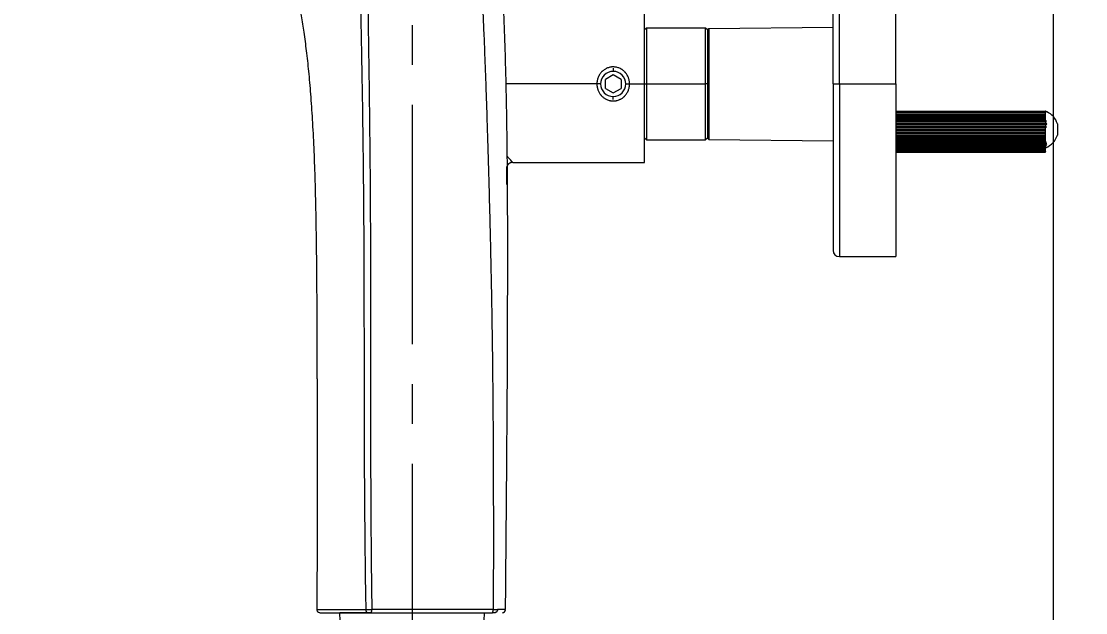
# Model space of a CAD drawing. Extents: x 3274 to 6433, y 0 to 2315.
# Drawn here: x 5285.1 to 5454.6, y 1120.7 to 1214.8 of the extents above; entities that cross this region are included whole.
import ezdxf

# ---------------------------------------------------------------- set-up
doc = ezdxf.new("R2010")
doc.units = 0
doc.header["$LTSCALE"] = 4
doc.header["$MEASUREMENT"] = 0
doc.header["$PDMODE"] = 3
doc.header["$PDSIZE"] = -10
doc.linetypes.add('CENTER2', pattern=[28.575, 19.05, -3.175, 3.175, -3.175])
doc.layers.get('0').update_dxf_attribs({"linetype": 'CONTINUOUS'})
doc.layers.get('DEFPOINTS').update_dxf_attribs({"linetype": 'CONTINUOUS'})
doc.layers.add('1', color=7, linetype='CONTINUOUS', true_color=0xffffff)
doc.layers.add('Cneter', color=1, linetype='CENTER2', lineweight=13)
doc.layers.add('치수선', color=7, linetype='CONTINUOUS', lineweight=20)
doc.styles.add('Daelim Dimension', font='NanumGothic.ttf')
doc.dimstyles.new('DEFAULT', dxfattribs={"dimscale": 2, "dimtxt": 2, "dimasz": 2, "dimexe": 0, "dimexo": 2, "dimgap": 1, "dimtad": 1, "dimdec": 1, "dimzin": 9, "dimdsep": 46, "dimtxsty": 'Daelim Dimension', "dimcen": 0.5, "dimclrd": 252, "dimclre": 252, "dimclrt": 3, "dimadec": 1, "dimazin": 0, "dimtfac": 1, "dimtdec": 1, "dimtix": 1, "dimtmove": 0, "dimatfit": 3, "dimfxl": 1, "dimtolj": 1, "dimtzin": 1, "dimlwd": 9, "dimlwe": 9, "dimarcsym": 0})

# ---------------------------------------------------------------- blocks, each defined once
blk = doc.blocks.new('*D7')
at = {"color": 5, "lineweight": 9, "ltscale": 0.5, "transparency": 16777216}
for p, q in [((5311.35, 1470.14), (5679.88, 1470.14)), ((5677.88, 454.87), (5677.88, 1462.14)), ((5485.69, 446.87), (5679.88, 446.87))]:
    blk.add_line(p, q, dxfattribs=at)
at = {"color": 5, "ltscale": 0.5, "transparency": 16777216}
for points in [[(5676.54, 1462.14), (5679.21, 1462.14), (5677.88, 1470.14)], [(5676.54, 454.87), (5679.21, 454.87), (5677.88, 446.87)]]:
    blk.add_solid(points, dxfattribs=at)
at = {"layer": 'DEFPOINTS', "color": 0, "ltscale": 0.5, "transparency": 16777216}
for p in [(5307.35, 1470.14), (5677.88, 1470.14), (5481.69, 446.87)]:
    blk.add_point(p, dxfattribs=at)
at = {"color": 7, "ltscale": 0.5, "transparency": 16777216, "insert": (5662.17, 958.51), "char_height": 20, "attachment_point": 5, "rotation": 90, "style": 'Daelim Dimension'}
blk.add_mtext('\\A1;(1140)', dxfattribs=at)

msp = doc.modelspace()

# ---------------------------------------------------------------- linework, layer by layer
at = {"layer": '1', "color": 7, "linetype": 'Continuous', "lineweight": 13}
for p, q in [((5415.35, 1204.87), (5415.35, 1232.37)), ((5379.35, 1207.37), (5379.35, 1206.87)), ((5376.75, 1204.87), (5362.29, 1204.87)), ((5381.95, 1204.87), (5384.35, 1204.87)), ((5384.35, 1204.87), (5384.65, 1204.87)), ((5384.65, 1204.87), (5394.05, 1204.87)), ((5394.35, 1204.87), (5394.05, 1204.87)), ((5414.35, 1204.87), (5415.35, 1204.87)), ((5415.35, 1204.87), (5424.35, 1204.87)), ((5415.35, 1204.87), (5415.35, 1177.37)), ((5379.35, 1202.37), (5379.35, 1202.87)), ((5448.19, 1200.39), (5424.35, 1200.39)), ((5424.35, 1200.38), (5448.19, 1200.38)), ((5448.19, 1200.25), (5424.35, 1200.25)), ((5424.35, 1200.08), (5448.19, 1200.08)), ((5448.19, 1199.78), (5424.35, 1199.78)), ((5448.26, 1200.45), (5448.25, 1200.45)), ((5424.35, 1199.61), (5448.19, 1199.61)), ((5448.19, 1199.3), (5424.35, 1199.3)), ((5424.35, 1199.13), (5448.19, 1199.13)), ((5448.19, 1198.83), (5424.35, 1198.83)), ((5424.35, 1198.65), (5448.23, 1198.65)), ((5448.23, 1198.35), (5424.35, 1198.35)), ((5424.35, 1198.17), (5448.19, 1198.17)), ((5448.19, 1197.88), (5424.35, 1197.88)), ((5424.35, 1197.69), (5448.19, 1197.69)), ((5448.19, 1197.41), (5424.35, 1197.41)), ((5424.35, 1197.21), (5448.19, 1197.21)), ((5448.19, 1196.93), (5424.35, 1196.93)), ((5424.35, 1196.73), (5448.19, 1196.73)), ((5424.35, 1196.58), (5448.19, 1196.58)), ((5448.19, 1196.39), (5424.35, 1196.39)), ((5424.35, 1196.26), (5448.19, 1196.26)), ((5448.19, 1196.09), (5424.35, 1196.09)), ((5424.35, 1195.97), (5448.19, 1195.97)), ((5448.19, 1195.79), (5424.35, 1195.79)), ((5424.35, 1195.38), (5448.23, 1195.38)), ((5448.22, 1195.19), (5424.35, 1195.19)), ((5424.35, 1195.08), (5448.19, 1195.08)), ((5448.19, 1194.89), (5424.35, 1194.89)), ((5424.35, 1194.78), (5448.19, 1194.78)), ((5448.19, 1194.59), (5424.35, 1194.59)), ((5424.35, 1194.49), (5448.19, 1194.49)), ((5424.35, 1194.45), (5448.19, 1194.45)), ((5448.19, 1194.29), (5424.35, 1194.29)), ((5424.35, 1194.19), (5448.19, 1194.19)), ((5424.35, 1194.12), (5448.19, 1194.12))]:
    msp.add_line(p, q, dxfattribs=at)
at = {"layer": '1', "color": 7, "linetype": 'Continuous', "lineweight": 18}
for p, q in [((5424.35, 1204.87), (5424.35, 1232.37)), ((5414.35, 1204.87), (5414.35, 1231.37)), ((5384.35, 1204.87), (5384.35, 1217.37)), ((5384.65, 1213.77), (5384.35, 1213.47)), ((5384.65, 1213.77), (5384.65, 1204.87)), ((5394.05, 1213.77), (5384.65, 1213.77)), ((5394.05, 1204.87), (5394.05, 1213.77)), ((5394.35, 1213.47), (5394.05, 1213.77)), ((5394.35, 1213.52), (5394.55, 1213.72)), ((5394.35, 1213.52), (5394.35, 1204.87)), ((5394.55, 1213.72), (5414.35, 1213.91)), ((5394.55, 1213.72), (5394.55, 1204.87)), ((5379.35, 1206.32), (5378.1, 1205.59)), ((5378.1, 1204.15), (5378.1, 1205.59)), ((5380.6, 1205.59), (5379.35, 1206.32)), ((5380.6, 1205.59), (5380.6, 1204.15)), ((5384.35, 1192.37), (5384.35, 1204.87)), ((5384.65, 1204.87), (5384.65, 1195.97)), ((5394.05, 1195.97), (5394.05, 1204.87)), ((5394.35, 1204.87), (5394.35, 1196.22)), ((5394.55, 1204.87), (5394.55, 1196.02)), ((5414.35, 1204.87), (5414.35, 1178.37)), ((5424.35, 1204.87), (5424.35, 1177.37)), ((5378.1, 1204.15), (5379.35, 1203.43)), ((5379.35, 1203.43), (5380.6, 1204.15)), ((5424.35, 1200.53), (5448.19, 1200.53)), ((5424.35, 1200.38), (5448.19, 1200.38)), ((5448.19, 1199.91), (5424.35, 1199.91)), ((5448.19, 1200.39), (5448.19, 1200.53)), ((5448.19, 1200.38), (5448.19, 1200.39)), ((5448.19, 1200.38), (5448.19, 1200.38)), ((5448.19, 1200.25), (5448.19, 1200.38)), ((5448.19, 1200.08), (5448.19, 1200.25)), ((5448.19, 1199.91), (5448.19, 1200.08)), ((5448.19, 1199.78), (5448.19, 1199.91)), ((5448.19, 1199.61), (5448.19, 1199.78)), ((5424.35, 1199.43), (5448.19, 1199.43)), ((5424.35, 1198.96), (5448.31, 1198.96)), ((5424.35, 1198.48), (5448.4, 1198.48)), ((5424.35, 1198), (5448.3, 1198)), ((5448.19, 1199.43), (5448.19, 1199.61)), ((5448.19, 1199.3), (5448.19, 1199.43)), ((5448.19, 1199.13), (5448.19, 1199.3)), ((5448.19, 1199.01), (5448.19, 1199.13)), ((5448.19, 1198.83), (5448.19, 1198.89)), ((5448.19, 1198.8), (5448.19, 1198.83)), ((5448.19, 1198.17), (5448.19, 1198.19)), ((5448.19, 1198.1), (5448.19, 1198.17)), ((5448.19, 1197.88), (5448.19, 1197.98)), ((5450.05, 1198.54), (5450.05, 1197.62)), ((5384.35, 1196.27), (5384.65, 1195.97)), ((5394.05, 1195.97), (5394.35, 1196.27)), ((5448.19, 1197.53), (5424.35, 1197.53)), ((5424.35, 1197.05), (5448.19, 1197.05)), ((5448.19, 1196.58), (5424.35, 1196.58)), ((5448.19, 1196.53), (5424.35, 1196.53)), ((5424.35, 1196.52), (5448.19, 1196.52)), ((5448.19, 1197.69), (5448.19, 1197.88)), ((5448.19, 1197.53), (5448.19, 1197.69)), ((5448.19, 1197.41), (5448.19, 1197.53)), ((5448.19, 1197.21), (5448.19, 1197.41)), ((5448.19, 1197.05), (5448.19, 1197.21)), ((5448.19, 1196.93), (5448.19, 1197.05)), ((5448.19, 1196.73), (5448.19, 1196.93)), ((5448.19, 1196.58), (5448.19, 1196.73)), ((5448.19, 1196.58), (5448.19, 1196.58)), ((5448.19, 1196.53), (5448.19, 1196.58)), ((5448.19, 1196.52), (5448.19, 1196.53)), ((5448.19, 1196.39), (5448.19, 1196.52)), ((5448.19, 1196.26), (5448.19, 1196.39)), ((5448.19, 1196.22), (5448.19, 1196.26)), ((5450.05, 1197.62), (5450.05, 1196.71)), ((5384.65, 1195.97), (5394.05, 1195.97)), ((5394.35, 1196.22), (5394.55, 1196.02)), ((5394.55, 1196.02), (5414.35, 1195.83)), ((5424.35, 1196.22), (5448.19, 1196.22)), ((5424.35, 1195.93), (5448.19, 1195.93)), ((5448.19, 1195.61), (5424.35, 1195.61)), ((5448.19, 1195.55), (5424.35, 1195.55)), ((5424.35, 1195.34), (5448.33, 1195.34)), ((5424.35, 1195.04), (5448.22, 1195.04)), ((5424.35, 1194.74), (5448.19, 1194.74)), ((5448.19, 1196.09), (5448.19, 1196.22)), ((5448.19, 1195.97), (5448.19, 1196.09)), ((5448.19, 1195.93), (5448.19, 1195.97)), ((5448.19, 1195.79), (5448.19, 1195.93)), ((5448.19, 1195.61), (5448.19, 1195.79)), ((5448.19, 1195.57), (5448.19, 1195.55)), ((5448.19, 1195.49), (5448.19, 1195.55)), ((5448.19, 1195.08), (5448.19, 1195.12)), ((5448.19, 1195.04), (5448.19, 1195.08)), ((5448.19, 1194.89), (5448.19, 1195)), ((5448.19, 1194.78), (5448.19, 1194.89)), ((5448.19, 1194.74), (5448.19, 1194.78)), ((5448.19, 1194.59), (5448.19, 1194.75)), ((5448.19, 1194.49), (5448.19, 1194.59)), ((5424.35, 1194.45), (5448.19, 1194.45)), ((5424.35, 1194.15), (5448.19, 1194.15)), ((5424.35, 1194.03), (5448.19, 1194.03)), ((5448.19, 1194.45), (5448.19, 1194.49)), ((5448.19, 1194.29), (5448.19, 1194.45)), ((5448.19, 1194.45), (5448.19, 1194.45)), ((5448.19, 1194.19), (5448.19, 1194.29)), ((5448.19, 1194.15), (5448.19, 1194.19)), ((5448.19, 1194.15), (5448.19, 1194.12)), ((5448.19, 1194.03), (5448.19, 1194.12)), ((5362.35, 1191.37), (5362.35, 1188.87)), ((5363.35, 1192.37), (5384.35, 1192.37)), ((5415.35, 1177.37), (5424.35, 1177.37)), ((5340.65, 1120.67), (5335.85, 1120.67)), ((5336.02, 1116.83), (5335.85, 1120.67)), ((5340.74, 1120.67), (5340.58, 1120.67)), ((5340.78, 1120.67), (5360.11, 1120.67)), ((5358.69, 1116.83), (5358.85, 1120.67)), ((5360.61, 1120.67), (5360.11, 1120.67))]:
    msp.add_line(p, q, dxfattribs=at)
for centre, radius, start, end in [((5379.35, 1204.87), 2, 90, 270), ((5379.35, 1204.87), 2, 270, 90), ((5447.09, 1197.62), 3.1, 17.1498, 65.581), ((5447.09, 1197.62), 3.1, 290.842, 342.8502), ((5415.35, 1178.37), 1, 180, 270), ((5361.71, 1121.17), 0.5, 270.0298, 357.7746)]:
    msp.add_arc(centre, radius, start, end, dxfattribs=at)
for centre, major_axis, ratio, start_param, end_param in [((5447.09, 1198.39), (-2.83, 0), 0.8, 4.269174, 4.290256), ((5447.09, 1198.88), (-2.29, 0), 0.8, 4.153891, 4.174856), ((5447.09, 1198.64), (-2.6, 0), 0.8, 4.196191, 4.200622), ((5447.09, 1198.63), (-2.61, 0), 0.8, 4.184012, 4.203325), ((5447.09, 1198.64), (-2.6, 0), 0.8, 4.181311, 4.196191), ((5447.09, 1198.5), (1.15, 0), 0.952891, 0.139249, 0.27946), ((5447.09, 1198.5), (1.15, 0), 0.952891, 6.003725, 6.153133), ((5447.09, 1196.38), (2.82, 0), 0.294542, 5.114688, 5.160774), ((5447.09, 1197.59), (2.31, 0), 0.999885, 5.211717, 5.271192), ((5447.09, 1195.31), (-1.15, 0), 0.595557, 3.243686, 3.411305), ((5447.09, 1195.31), (-1.15, 0), 0.595557, 2.87188, 2.9713), ((5340.78, 1121.17), (0, 0.5), 0.269312, 3.141576, 4.712519), ((5360.11, 1121.17), (0, 0.5), 0.269312, 3.14155, 4.712403)]:
    msp.add_ellipse(centre, major_axis=major_axis, ratio=ratio, start_param=start_param, end_param=end_param, dxfattribs=at)
at = {"layer": '1', "color": 7, "linetype": 'Continuous', "lineweight": 13}
for points, knots in [([(5290.78, 1357.28), (5290.8, 1357.28), (5290.84, 1357.28), (5290.89, 1357.28), (5290.94, 1357.27), (5290.99, 1357.27), (5291.04, 1357.27), (5291.09, 1357.27), (5291.15, 1357.26), (5291.21, 1357.26), (5291.27, 1357.25), (5291.35, 1357.24), (5291.43, 1357.23), (5291.52, 1357.22), (5291.61, 1357.21), (5291.72, 1357.19), (5291.83, 1357.17), (5291.96, 1357.14), (5292.1, 1357.11), (5292.24, 1357.07), (5292.41, 1357.02), (5292.59, 1356.97), (5292.78, 1356.9), (5292.99, 1356.82), (5293.22, 1356.73), (5293.47, 1356.62), (5293.75, 1356.49), (5294.05, 1356.34), (5294.38, 1356.16), (5294.74, 1355.94), (5295.14, 1355.69), (5295.57, 1355.4), (5296.05, 1355.05), (5296.58, 1354.65), (5297.16, 1354.17), (5297.8, 1353.62), (5298.5, 1352.97), (5299.27, 1352.21), (5300.11, 1351.33), (5301.04, 1350.3), (5302.09, 1349.08), (5303.25, 1347.64), (5304.54, 1345.94), (5305.98, 1343.93), (5307.61, 1341.55), (5309.42, 1338.71), (5311.42, 1335.4), (5313.49, 1331.74), (5315.5, 1328), (5317.32, 1324.41), (5318.93, 1321.1), (5320.34, 1318.09), (5321.56, 1315.37), (5322.64, 1312.92), (5323.59, 1310.69), (5324.43, 1308.67), (5325.17, 1306.84), (5325.83, 1305.17), (5326.43, 1303.61), (5327.01, 1302.1), (5327.59, 1300.56), (5328.15, 1299.02), (5328.69, 1297.54), (5329.18, 1296.15), (5329.65, 1294.8), (5330.13, 1293.39), (5330.64, 1291.84), (5331.2, 1290.11), (5331.81, 1288.18), (5332.47, 1286.03), (5333.18, 1283.62), (5333.94, 1280.92), (5334.73, 1277.91), (5335.54, 1274.63), (5336.31, 1271.24), (5336.98, 1267.94), (5337.53, 1264.92), (5337.98, 1262.25), (5338.32, 1259.91), (5338.58, 1257.89), (5338.76, 1256.13), (5338.89, 1254.57), (5338.98, 1253.18), (5339.03, 1251.94), (5339.06, 1250.83), (5339.07, 1249.79), (5339.07, 1248.77), (5339.06, 1247.73), (5339.05, 1246.63), (5339.03, 1245.42), (5339.01, 1244.11), (5338.99, 1242.69), (5338.97, 1241.13), (5338.95, 1239.4), (5338.94, 1237.48), (5338.93, 1235.39), (5338.93, 1233.15), (5338.94, 1230.86), (5338.95, 1228.63), (5338.98, 1226.53), (5339.01, 1224.5), (5339.04, 1222.48), (5339.08, 1220.4), (5339.11, 1218.29), (5339.15, 1216.17), (5339.2, 1213.97), (5339.24, 1211.6), (5339.29, 1209.01), (5339.34, 1206.16), (5339.4, 1203.01), (5339.45, 1199.54), (5339.5, 1195.69), (5339.55, 1191.44), (5339.6, 1186.85), (5339.63, 1182.11), (5339.66, 1177.5), (5339.67, 1173.28), (5339.68, 1169.46), (5339.68, 1165.89), (5339.69, 1162.39), (5339.69, 1158.86), (5339.69, 1155.36), (5339.7, 1151.88), (5339.71, 1148.37), (5339.72, 1144.69), (5339.74, 1140.73), (5339.77, 1136.43), (5339.82, 1131.76), (5339.87, 1126.7), (5339.93, 1123.13), (5339.96, 1121.24), (5339.96, 1121.17)], [0, 0, 0, 0, 0.000652, 0.001351, 0.002027, 0.002681, 0.003337, 0.004003, 0.0047, 0.005456, 0.006291, 0.007217, 0.008231, 0.009331, 0.010525, 0.011821, 0.013229, 0.014756, 0.016409, 0.018196, 0.020125, 0.022206, 0.024449, 0.026867, 0.029475, 0.032289, 0.035328, 0.038613, 0.042164, 0.046, 0.050143, 0.054618, 0.059453, 0.064678, 0.070327, 0.076442, 0.083041, 0.090126, 0.097747, 0.106024, 0.115093, 0.12505, 0.135948, 0.147904, 0.161128, 0.175856, 0.192149, 0.209311, 0.225825, 0.240677, 0.253868, 0.265569, 0.275924, 0.28514, 0.293416, 0.300895, 0.307628, 0.313673, 0.319253, 0.324676, 0.330244, 0.335991, 0.341447, 0.346374, 0.351136, 0.356165, 0.361752, 0.368024, 0.37503, 0.382884, 0.391747, 0.401791, 0.413192, 0.425973, 0.439671, 0.453283, 0.465884, 0.477132, 0.487063, 0.495827, 0.503618, 0.510657, 0.517089, 0.522923, 0.528213, 0.53318, 0.538088, 0.54317, 0.548617, 0.554558, 0.561003, 0.567918, 0.575388, 0.583565, 0.592466, 0.601958, 0.611845, 0.621704, 0.630856, 0.63899, 0.646527, 0.65407, 0.661791, 0.669425, 0.676878, 0.684504, 0.692688, 0.701621, 0.711397, 0.722122, 0.733928, 0.746962, 0.761371, 0.777149, 0.793696, 0.80965, 0.823969, 0.836642, 0.848461, 0.86026, 0.872292, 0.884267, 0.895929, 0.907611, 0.919945, 0.933324, 0.947874, 0.963666, 0.980768, 0.999279, 1, 1, 1, 1]), ([(5346.34, 1303.91), (5346.64, 1303.07), (5347.24, 1301.34), (5348.17, 1298.59), (5349.15, 1295.55), (5350.18, 1292.2), (5351.21, 1288.65), (5352.19, 1285.05), (5353.09, 1281.52), (5353.9, 1278.09), (5354.64, 1274.67), (5355.33, 1271.22), (5355.98, 1267.76), (5356.57, 1264.36), (5357.05, 1261.15), (5357.38, 1258.21), (5357.56, 1255.53), (5357.62, 1253.1), (5357.64, 1250.9), (5357.64, 1248.87), (5357.64, 1247.01), (5357.63, 1245.26), (5357.63, 1243.54), (5357.64, 1241.74), (5357.65, 1239.73), (5357.69, 1237.37), (5357.77, 1234.6), (5357.89, 1231.47), (5358.04, 1228.11), (5358.2, 1224.69), (5358.37, 1221.28), (5358.53, 1217.82), (5358.69, 1214.31), (5358.84, 1210.8), (5358.97, 1207.29), (5359.1, 1203.7), (5359.23, 1199.84), (5359.37, 1195.57), (5359.5, 1190.95), (5359.63, 1186.24), (5359.74, 1181.7), (5359.84, 1177.45), (5359.93, 1173.41), (5360, 1169.45), (5360.06, 1165.49), (5360.12, 1161.52), (5360.16, 1157.56), (5360.2, 1153.53), (5360.23, 1149.43), (5360.25, 1145.37), (5360.26, 1141.54), (5360.27, 1138.05), (5360.27, 1134.93), (5360.27, 1132.14), (5360.27, 1129.64), (5360.27, 1127.37), (5360.26, 1125.28), (5360.26, 1123.27), (5360.25, 1121.91), (5360.25, 1121.21), (5360.25, 1121.17)], [0, 0, 0, 0, 0.013302, 0.02732, 0.043434, 0.061499, 0.080849, 0.100766, 0.12068, 0.140159, 0.15983, 0.18088, 0.202871, 0.224587, 0.245991, 0.266999, 0.286716, 0.304618, 0.320769, 0.335254, 0.348215, 0.360049, 0.371348, 0.382874, 0.39551, 0.409959, 0.426527, 0.444819, 0.463651, 0.481939, 0.499594, 0.517304, 0.535346, 0.553248, 0.570683, 0.588263, 0.607262, 0.628678, 0.652314, 0.676381, 0.699139, 0.720173, 0.739949, 0.759449, 0.779325, 0.799195, 0.818723, 0.838602, 0.859328, 0.879954, 0.899226, 0.916611, 0.932081, 0.945861, 0.958216, 0.96942, 0.979719, 0.989514, 0.999424, 1, 1, 1, 1]), ([(5363.35, 1192.37), (5363.35, 1192.37), (5363.3, 1192.43), (5363.05, 1192.7), (5362.75, 1193.04), (5362.54, 1193.27), (5362.52, 1193.3)], [0, 0, 0, 0, 0.288484, 0.60783, 0.94622, 1, 1, 1, 1]), ([(5339.96, 1121.17), (5339.96, 1121.17), (5339.96, 1121.17), (5339.97, 1121.17), (5339.97, 1121.17), (5339.98, 1121.17), (5339.98, 1121.17), (5339.99, 1121.17), (5340, 1121.17), (5340, 1121.17), (5340.01, 1121.17), (5340.02, 1121.17), (5340.02, 1121.17), (5340.03, 1121.17), (5340.04, 1121.17), (5340.05, 1121.17), (5340.06, 1121.17), (5340.07, 1121.17), (5340.07, 1121.17), (5340.08, 1121.17), (5340.09, 1121.17), (5340.11, 1121.17), (5340.12, 1121.17), (5340.13, 1121.17), (5340.14, 1121.17), (5340.15, 1121.17), (5340.16, 1121.17), (5340.18, 1121.17), (5340.19, 1121.17), (5340.21, 1121.17), (5340.22, 1121.17), (5340.24, 1121.17), (5340.25, 1121.17), (5340.27, 1121.17), (5340.28, 1121.17), (5340.3, 1121.17), (5340.32, 1121.17), (5340.34, 1121.17), (5340.35, 1121.17), (5340.37, 1121.17), (5340.39, 1121.17), (5340.41, 1121.17), (5340.43, 1121.17), (5340.45, 1121.17), (5340.48, 1121.17), (5340.5, 1121.17), (5340.52, 1121.17), (5340.54, 1121.17), (5340.57, 1121.17), (5340.59, 1121.17), (5340.61, 1121.17), (5340.64, 1121.17), (5340.66, 1121.17), (5340.69, 1121.17), (5340.71, 1121.17), (5340.74, 1121.17), (5340.76, 1121.17), (5340.79, 1121.17), (5340.81, 1121.17), (5340.84, 1121.17), (5340.87, 1121.17), (5340.89, 1121.17), (5340.91, 1121.17), (5340.92, 1121.17)], [0, 0, 0, 0, 0.007321, 0.014907, 0.02276, 0.030882, 0.039278, 0.047949, 0.056898, 0.066128, 0.075643, 0.085444, 0.095536, 0.105921, 0.116601, 0.127581, 0.138862, 0.150448, 0.162342, 0.174546, 0.187064, 0.199897, 0.213049, 0.226521, 0.240317, 0.254439, 0.268888, 0.283667, 0.298777, 0.31422, 0.329997, 0.34611, 0.362558, 0.379344, 0.396466, 0.413924, 0.43172, 0.44985, 0.468315, 0.487113, 0.506241, 0.525697, 0.545479, 0.565582, 0.586003, 0.606737, 0.627779, 0.649124, 0.670765, 0.692695, 0.714908, 0.737395, 0.760147, 0.783156, 0.806413, 0.829905, 0.853624, 0.877556, 0.901691, 0.926017, 0.950519, 0.975184, 1, 1, 1, 1]), ([(5360.25, 1121.17), (5360.25, 1121.17), (5360.27, 1121.17), (5360.28, 1121.17), (5360.3, 1121.17), (5360.31, 1121.17), (5360.33, 1121.17), (5360.35, 1121.17), (5360.37, 1121.17), (5360.39, 1121.17), (5360.41, 1121.17), (5360.43, 1121.17), (5360.44, 1121.17), (5360.46, 1121.17), (5360.49, 1121.17), (5360.51, 1121.17), (5360.53, 1121.17), (5360.55, 1121.17), (5360.57, 1121.17), (5360.59, 1121.17), (5360.61, 1121.17), (5360.63, 1121.17), (5360.65, 1121.17), (5360.68, 1121.17), (5360.72, 1121.17), (5360.76, 1121.17), (5360.8, 1121.17), (5360.83, 1121.17), (5360.86, 1121.17), (5360.88, 1121.17), (5360.9, 1121.17), (5360.91, 1121.17), (5360.92, 1121.17), (5360.93, 1121.17), (5360.93, 1121.17)], [0, 0, 0, 0, 0.016499, 0.03357, 0.051218, 0.069447, 0.088264, 0.107671, 0.127673, 0.148274, 0.169477, 0.191285, 0.2137, 0.236724, 0.260357, 0.2846, 0.309452, 0.334912, 0.360976, 0.387642, 0.414905, 0.442759, 0.471197, 0.500211, 0.565107, 0.628474, 0.690189, 0.750152, 0.81131, 0.864537, 0.90991, 0.947534, 0.977528, 1, 1, 1, 1]), ([(5360.93, 1121.17), (5360.93, 1121.14), (5360.93, 1121.1), (5360.91, 1121.04), (5360.91, 1121.01), (5360.88, 1120.95), (5360.87, 1120.92), (5360.83, 1120.87), (5360.81, 1120.84), (5360.77, 1120.79), (5360.74, 1120.77), (5360.69, 1120.74), (5360.66, 1120.72), (5360.61, 1120.7), (5360.58, 1120.69), (5360.52, 1120.68), (5360.49, 1120.67), (5360.46, 1120.67)], [0, 0, 0, 0, 0.125, 0.125, 0.25, 0.25, 0.375, 0.375, 0.5, 0.5, 0.625, 0.625, 0.75, 0.75, 0.875, 0.875, 1, 1, 1, 1])]:
    msp.add_open_spline(points, degree=3, knots=knots, dxfattribs=at)
at = {"layer": '1', "color": 7, "linetype": 'Continuous', "lineweight": 18}
for points, knots in [([(5291.34, 1358.45), (5291.89, 1358.45), (5292.48, 1358.35), (5293.69, 1357.97), (5294.32, 1357.68), (5295.61, 1356.96), (5296.27, 1356.51), (5297.63, 1355.47), (5298.31, 1354.87), (5299.71, 1353.55), (5300.41, 1352.83), (5301.83, 1351.27), (5302.55, 1350.44), (5303.97, 1348.68), (5304.68, 1347.75), (5306.11, 1345.83), (5306.81, 1344.82), (5308.21, 1342.76), (5308.91, 1341.7), (5310.28, 1339.53), (5310.96, 1338.43), (5312.29, 1336.19), (5312.95, 1335.05), (5314.23, 1332.76), (5314.87, 1331.61), (5316.1, 1329.3), (5316.7, 1328.14), (5317.88, 1325.84), (5318.46, 1324.68), (5320.13, 1321.25), (5321.18, 1319), (5323.16, 1314.6), (5324.08, 1312.45), (5325.37, 1309.35), (5325.79, 1308.34), (5326.58, 1306.36), (5326.96, 1305.39), (5327.69, 1303.5), (5328.04, 1302.58), (5328.71, 1300.8), (5329.03, 1299.94), (5329.64, 1298.27), (5329.92, 1297.46), (5330.47, 1295.9), (5330.73, 1295.15), (5331.46, 1292.99), (5331.9, 1291.66), (5332.68, 1289.22), (5333.03, 1288.11), (5333.64, 1286.1), (5333.91, 1285.2), (5334.25, 1284.01), (5334.36, 1283.64), (5334.5, 1283.12), (5334.58, 1282.87), (5334.65, 1282.6), (5334.69, 1282.47), (5334.71, 1282.4), (5334.72, 1282.37), (5334.72, 1282.35), (5334.72, 1282.35), (5334.72, 1282.34), (5334.72, 1282.34), (5334.73, 1282.34), (5334.73, 1282.34), (5334.73, 1282.34), (5334.73, 1282.34), (5334.73, 1282.34), (5334.73, 1282.34), (5335.25, 1280.45), (5335.74, 1278.62), (5336.62, 1275.08), (5337.02, 1273.37), (5337.56, 1270.9), (5337.73, 1270.09), (5338.05, 1268.51), (5338.2, 1267.73), (5338.63, 1265.43), (5338.89, 1263.96), (5339.35, 1261.1), (5339.55, 1259.72), (5339.79, 1257.74), (5339.87, 1257.09), (5339.99, 1255.83), (5340.05, 1255.21), (5340.19, 1253.4), (5340.25, 1252.25), (5340.31, 1250.06), (5340.31, 1249.02), (5340.3, 1247.51), (5340.29, 1247.02), (5340.27, 1246.04), (5340.27, 1245.56), (5340.24, 1244.12), (5340.23, 1243.19), (5340.21, 1241.35), (5340.2, 1240.45), (5340.18, 1238.67), (5340.17, 1237.79), (5340.16, 1236.06), (5340.16, 1235.21), (5340.15, 1233.54), (5340.15, 1232.72), (5340.15, 1231.11), (5340.16, 1230.32), (5340.16, 1229.16), (5340.16, 1228.77), (5340.17, 1228.21), (5340.17, 1228.02), (5340.17, 1227.74), (5340.17, 1227.6), (5340.17, 1227.44), (5340.18, 1227.36), (5340.18, 1227.32), (5340.18, 1227.3), (5340.18, 1227.29), (5340.18, 1227.28), (5340.18, 1227.28), (5340.18, 1227.28), (5340.18, 1227.28), (5340.18, 1227.28), (5340.18, 1227.28), (5340.18, 1227.27), (5340.18, 1227.21), (5340.18, 1226.99), (5340.18, 1226.82), (5340.18, 1226.38), (5340.19, 1226.1), (5340.19, 1225.43), (5340.2, 1225.04), (5340.2, 1224.13), (5340.21, 1223.62), (5340.22, 1222.47), (5340.23, 1221.84), (5340.25, 1220.44), (5340.26, 1219.68), (5340.28, 1218.02), (5340.3, 1217.13), (5340.33, 1215.21), (5340.34, 1214.18), (5340.38, 1212), (5340.39, 1210.84), (5340.43, 1208.39), (5340.45, 1207.1), (5340.49, 1204.37), (5340.51, 1202.94), (5340.54, 1199.95), (5340.56, 1198.39), (5340.6, 1195.13), (5340.61, 1193.44), (5340.65, 1189.92), (5340.66, 1188.11), (5340.68, 1185.28), (5340.68, 1184.33), (5340.69, 1182.87), (5340.69, 1182.38), (5340.7, 1181.64), (5340.7, 1181.27), (5340.7, 1180.83), (5340.7, 1180.61), (5340.7, 1180.5), (5340.7, 1180.45), (5340.7, 1180.42), (5340.7, 1180.41), (5340.7, 1180.4), (5340.7, 1180.4), (5340.7, 1180.39), (5340.7, 1180.39), (5340.7, 1180.39), (5340.7, 1180.39), (5340.71, 1179.15), (5340.71, 1177.76), (5340.72, 1175.44), (5340.72, 1174.63), (5340.72, 1172.94), (5340.72, 1172.05), (5340.72, 1170.21), (5340.72, 1169.25), (5340.72, 1167.25), (5340.72, 1166.21), (5340.72, 1162.97), (5340.72, 1160.65), (5340.71, 1155.71), (5340.71, 1153.08), (5340.72, 1147.52), (5340.73, 1144.59), (5340.75, 1139.96), (5340.75, 1138.38), (5340.77, 1135.15), (5340.79, 1133.49), (5340.83, 1128.41), (5340.87, 1124.87), (5340.92, 1121.17)], [0, 0, 0, 0, 0.0125, 0.0125, 0.025, 0.025, 0.0375, 0.0375, 0.05, 0.05, 0.0625, 0.0625, 0.075, 0.075, 0.0875, 0.0875, 0.1, 0.1, 0.1125, 0.1125, 0.125, 0.125, 0.1375, 0.1375, 0.15, 0.15, 0.1625, 0.1625, 0.175, 0.175, 0.2, 0.2, 0.225, 0.225, 0.2375, 0.2375, 0.25, 0.25, 0.2625, 0.2625, 0.275, 0.275, 0.2875, 0.2875, 0.3, 0.3, 0.325, 0.325, 0.35, 0.35, 0.375, 0.375, 0.3875, 0.3875, 0.39375, 0.396875, 0.398437, 0.399219, 0.399609, 0.399805, 0.399902, 0.399951, 0.399976, 0.399988, 0.399994, 0.399997, 0.399998, 0.399998, 0.4, 0.4, 0.4125, 0.4125, 0.425, 0.425, 0.43125, 0.43125, 0.4375, 0.4375, 0.45, 0.45, 0.4625, 0.4625, 0.46875, 0.46875, 0.475, 0.475, 0.4875, 0.4875, 0.5, 0.5, 0.50625, 0.50625, 0.5125, 0.5125, 0.525, 0.525, 0.5375, 0.5375, 0.55, 0.55, 0.5625, 0.5625, 0.575, 0.575, 0.5875, 0.5875, 0.59375, 0.59375, 0.596875, 0.596875, 0.598437, 0.599219, 0.599609, 0.599805, 0.599902, 0.599951, 0.599976, 0.599988, 0.599994, 0.599997, 0.599997, 0.6, 0.6, 0.6125, 0.6125, 0.625, 0.625, 0.6375, 0.6375, 0.65, 0.65, 0.6625, 0.6625, 0.675, 0.675, 0.6875, 0.6875, 0.7, 0.7, 0.7125, 0.7125, 0.725, 0.725, 0.7375, 0.7375, 0.75, 0.75, 0.7625, 0.7625, 0.775, 0.775, 0.7875, 0.7875, 0.79375, 0.79375, 0.796875, 0.796875, 0.798437, 0.799219, 0.799609, 0.799805, 0.799902, 0.799951, 0.799976, 0.799988, 0.799994, 0.799997, 0.799998, 0.799998, 0.8, 0.8, 0.825, 0.825, 0.8375, 0.8375, 0.85, 0.85, 0.8625, 0.8625, 0.875, 0.875, 0.9, 0.9, 0.925, 0.925, 0.95, 0.95, 0.9625, 0.9625, 0.975, 0.975, 1, 1, 1, 1]), ([(5332.25, 1157.89), (5332.25, 1158.56), (5332.24, 1160.38), (5332.23, 1163.38), (5332.22, 1166.88), (5332.21, 1170.38), (5332.18, 1173.88), (5332.15, 1177.47), (5332.1, 1181.32), (5332.02, 1185.52), (5331.91, 1190.04), (5331.74, 1194.64), (5331.52, 1199.07), (5331.24, 1203.13), (5330.92, 1206.78), (5330.56, 1210.06), (5330.17, 1213.01), (5329.76, 1215.64), (5329.35, 1218.01), (5328.92, 1220.17), (5328.46, 1222.23), (5327.95, 1224.26), (5327.41, 1226.25), (5326.82, 1228.19), (5326.2, 1230.09), (5325.5, 1232.03), (5324.7, 1234.09), (5323.8, 1236.25), (5322.84, 1238.42), (5321.87, 1240.48), (5320.94, 1242.36), (5320.09, 1244.05), (5319.31, 1245.56), (5318.61, 1246.92), (5317.97, 1248.15), (5317.39, 1249.27), (5316.84, 1250.32), (5316.31, 1251.34), (5315.77, 1252.38), (5315.2, 1253.49), (5314.58, 1254.7), (5313.9, 1256.03), (5313.15, 1257.49), (5312.34, 1259.08), (5311.46, 1260.84), (5310.48, 1262.8), (5309.39, 1264.98), (5308.19, 1267.42), (5306.88, 1270.15), (5305.51, 1273.05), (5304.18, 1275.96), (5302.98, 1278.67), (5301.93, 1281.1), (5301.01, 1283.27), (5300.21, 1285.21), (5299.51, 1286.95), (5298.89, 1288.51), (5298.34, 1289.92), (5297.84, 1291.22), (5297.37, 1292.48), (5296.9, 1293.75), (5296.4, 1295.1), (5295.86, 1296.61), (5295.27, 1298.28), (5294.65, 1300.05), (5294.06, 1301.8), (5293.52, 1303.44), (5293.03, 1304.98), (5292.55, 1306.47), (5292.08, 1307.99), (5291.59, 1309.6), (5291.08, 1311.34), (5290.54, 1313.24), (5289.97, 1315.29), (5289.38, 1317.52), (5288.78, 1319.93), (5288.16, 1322.53), (5287.54, 1325.34), (5286.93, 1328.37), (5286.35, 1331.61), (5285.84, 1335.02), (5285.44, 1338.43), (5285.19, 1341.61), (5285.11, 1344.37), (5285.15, 1346.65), (5285.28, 1348.52), (5285.47, 1350.06), (5285.7, 1351.31), (5285.88, 1352.03), (5285.97, 1352.34)], [0, 0, 0, 0, 0.008611, 0.023491, 0.03874, 0.053915, 0.068786, 0.083933, 0.100335, 0.11853, 0.138319, 0.158725, 0.178165, 0.195695, 0.211501, 0.225839, 0.238807, 0.250532, 0.261142, 0.270872, 0.280288, 0.28993, 0.299732, 0.30931, 0.318825, 0.32891, 0.340069, 0.352383, 0.365246, 0.377706, 0.38922, 0.399648, 0.409044, 0.417563, 0.425285, 0.43226, 0.43868, 0.444849, 0.451069, 0.457606, 0.464682, 0.472398, 0.480705, 0.489577, 0.499165, 0.509677, 0.521273, 0.534105, 0.548308, 0.563462, 0.578226, 0.591444, 0.603029, 0.613278, 0.622389, 0.630492, 0.637721, 0.644223, 0.650187, 0.65588, 0.661624, 0.667769, 0.674644, 0.682449, 0.690922, 0.699196, 0.706711, 0.713701, 0.720547, 0.72757, 0.735065, 0.743258, 0.752267, 0.762142, 0.77295, 0.784789, 0.79781, 0.812204, 0.828173, 0.845937, 0.865676, 0.887038, 0.908525, 0.928398, 0.946122, 0.961906, 0.976082, 0.988887, 1, 1, 1, 1]), ([(5362.21, 1121.17), (5362.28, 1127.77), (5362.39, 1140.91), (5362.53, 1160.02), (5362.57, 1177.83), (5362.53, 1193.68), (5362.29, 1207.42), (5361.84, 1219), (5361.28, 1228.39), (5360.78, 1235.59), (5360.41, 1240.75), (5360.16, 1244.21), (5359.94, 1247.18), (5359.68, 1250.68), (5359.32, 1255.24), (5358.82, 1260.81), (5357.96, 1267.45), (5356.52, 1275.4), (5354.52, 1284.62), (5351.63, 1295.31), (5349.04, 1302.95), (5347.53, 1307.01)], [0, 0, 0, 0, 0.101665, 0.202469, 0.29436, 0.375914, 0.44652, 0.50604, 0.554612, 0.592513, 0.620147, 0.638046, 0.65165, 0.671868, 0.698645, 0.731962, 0.771927, 0.818694, 0.872321, 0.932787, 1, 1, 1, 1]), ([(5381.95, 1204.87), (5381.95, 1204.96), (5381.95, 1205.05), (5381.93, 1205.22), (5381.91, 1205.39), (5381.87, 1205.56), (5381.83, 1205.69), (5381.82, 1205.73), (5381.79, 1205.81), (5381.78, 1205.85), (5381.73, 1205.97), (5381.69, 1206.05), (5381.62, 1206.21), (5381.57, 1206.28), (5381.48, 1206.43), (5381.43, 1206.5), (5381.37, 1206.59), (5381.35, 1206.6), (5381.33, 1206.64), (5381.28, 1206.69), (5381.24, 1206.74), (5381.09, 1206.89), (5380.96, 1207.01), (5380.79, 1207.13), (5380.75, 1207.16), (5380.7, 1207.19), (5380.68, 1207.2), (5380.64, 1207.23), (5380.55, 1207.28), (5380.45, 1207.33), (5380.29, 1207.4), (5380.13, 1207.46), (5379.96, 1207.51), (5379.85, 1207.53), (5379.83, 1207.53), (5379.79, 1207.54), (5379.73, 1207.55), (5379.66, 1207.56), (5379.53, 1207.58), (5379.44, 1207.58), (5379.27, 1207.58), (5379.18, 1207.58), (5379.08, 1207.57), (5379.05, 1207.56), (5379.01, 1207.56), (5378.99, 1207.55), (5378.92, 1207.54), (5378.79, 1207.52), (5378.67, 1207.49), (5378.5, 1207.43), (5378.42, 1207.4), (5378.3, 1207.35), (5378.26, 1207.33), (5378.19, 1207.29), (5378.15, 1207.27), (5378.03, 1207.21), (5377.96, 1207.16), (5377.82, 1207.06), (5377.75, 1207.01), (5377.65, 1206.92), (5377.62, 1206.89), (5377.57, 1206.85), (5377.56, 1206.83), (5377.53, 1206.8), (5377.51, 1206.79), (5377.38, 1206.64), (5377.27, 1206.51), (5377.13, 1206.29), (5377.09, 1206.21), (5377.03, 1206.09), (5377.01, 1206.05), (5376.98, 1205.97), (5376.96, 1205.93), (5376.91, 1205.81), (5376.86, 1205.65), (5376.82, 1205.48), (5376.79, 1205.35), (5376.79, 1205.31), (5376.77, 1205.22), (5376.77, 1205.18), (5376.76, 1205.05), (5376.75, 1204.96), (5376.75, 1204.87)], [0, 0, 0, 0, 0.03125, 0.03125, 0.0625, 0.09375, 0.09375, 0.109375, 0.109375, 0.125, 0.125, 0.15625, 0.15625, 0.1875, 0.1875, 0.21875, 0.21875, 0.226563, 0.226563, 0.234375, 0.25, 0.25, 0.3125, 0.3125, 0.328125, 0.328125, 0.335938, 0.335938, 0.34375, 0.375, 0.375, 0.40625, 0.4375, 0.4375, 0.445313, 0.445313, 0.453125, 0.46875, 0.46875, 0.5, 0.5, 0.53125, 0.53125, 0.539063, 0.539063, 0.546875, 0.546875, 0.5625, 0.59375, 0.59375, 0.625, 0.625, 0.640625, 0.640625, 0.65625, 0.65625, 0.6875, 0.6875, 0.71875, 0.71875, 0.734375, 0.734375, 0.742188, 0.742188, 0.75, 0.75, 0.8125, 0.8125, 0.84375, 0.84375, 0.859375, 0.859375, 0.875, 0.875, 0.90625, 0.9375, 0.9375, 0.953125, 0.953125, 0.96875, 0.96875, 1, 1, 1, 1]), ([(5376.75, 1204.87), (5376.75, 1204.78), (5376.76, 1204.7), (5376.77, 1204.52), (5376.8, 1204.35), (5376.84, 1204.18), (5376.87, 1204.06), (5376.89, 1204.02), (5376.91, 1203.93), (5376.93, 1203.89), (5376.98, 1203.77), (5377.01, 1203.69), (5377.09, 1203.54), (5377.13, 1203.46), (5377.22, 1203.32), (5377.27, 1203.24), (5377.34, 1203.16), (5377.35, 1203.14), (5377.38, 1203.11), (5377.42, 1203.06), (5377.47, 1203.01), (5377.61, 1202.85), (5377.74, 1202.74), (5377.92, 1202.61), (5377.96, 1202.59), (5378.01, 1202.55), (5378.03, 1202.54), (5378.07, 1202.52), (5378.16, 1202.46), (5378.26, 1202.41), (5378.42, 1202.34), (5378.5, 1202.31), (5378.66, 1202.26), (5378.75, 1202.24), (5378.85, 1202.21), (5378.87, 1202.21), (5378.92, 1202.2), (5378.98, 1202.19), (5379.05, 1202.18), (5379.18, 1202.17), (5379.26, 1202.16), (5379.44, 1202.16), (5379.52, 1202.17), (5379.63, 1202.18), (5379.65, 1202.18), (5379.7, 1202.19), (5379.72, 1202.19), (5379.78, 1202.2), (5379.91, 1202.22), (5380.04, 1202.26), (5380.2, 1202.31), (5380.28, 1202.34), (5380.4, 1202.39), (5380.44, 1202.41), (5380.52, 1202.45), (5380.56, 1202.47), (5380.67, 1202.54), (5380.75, 1202.58), (5380.89, 1202.68), (5380.96, 1202.74), (5381.05, 1202.82), (5381.09, 1202.85), (5381.13, 1202.9), (5381.15, 1202.91), (5381.18, 1202.94), (5381.19, 1202.96), (5381.33, 1203.1), (5381.43, 1203.24), (5381.57, 1203.46), (5381.62, 1203.53), (5381.67, 1203.65), (5381.69, 1203.69), (5381.73, 1203.77), (5381.75, 1203.81), (5381.79, 1203.93), (5381.85, 1204.09), (5381.89, 1204.26), (5381.91, 1204.39), (5381.92, 1204.44), (5381.93, 1204.52), (5381.94, 1204.57), (5381.95, 1204.7), (5381.95, 1204.78), (5381.95, 1204.87)], [0, 0, 0, 0, 0.03125, 0.03125, 0.0625, 0.09375, 0.09375, 0.109375, 0.109375, 0.125, 0.125, 0.15625, 0.15625, 0.1875, 0.1875, 0.21875, 0.21875, 0.226563, 0.226563, 0.234375, 0.25, 0.25, 0.3125, 0.3125, 0.328125, 0.328125, 0.335937, 0.335937, 0.34375, 0.375, 0.375, 0.40625, 0.40625, 0.4375, 0.4375, 0.445312, 0.445312, 0.453125, 0.46875, 0.46875, 0.5, 0.5, 0.53125, 0.53125, 0.539062, 0.539062, 0.546875, 0.546875, 0.5625, 0.59375, 0.59375, 0.625, 0.625, 0.640625, 0.640625, 0.65625, 0.65625, 0.6875, 0.6875, 0.71875, 0.71875, 0.734375, 0.734375, 0.742187, 0.742187, 0.75, 0.75, 0.8125, 0.8125, 0.84375, 0.84375, 0.859375, 0.859375, 0.875, 0.875, 0.90625, 0.9375, 0.9375, 0.953125, 0.953125, 0.96875, 0.96875, 1, 1, 1, 1]), ([(5448.26, 1200.5), (5448.25, 1200.5), (5448.24, 1200.5), (5448.22, 1200.51), (5448.2, 1200.52), (5448.19, 1200.52)], [0, 0, 0, 0, 0.413773, 0.413773, 1, 1, 1, 1]), ([(5332.17, 1121.17), (5332.17, 1121.17), (5332.25, 1121.17), (5333.13, 1121.18), (5335.87, 1121.17), (5338.53, 1121.17), (5339.96, 1121.17)], [0, 0, 0, 0, 0.08003, 0.39508, 0.71013, 1, 1, 1, 1]), ([(5332.17, 1121.17), (5332.17, 1121.1), (5332.19, 1121.01), (5332.25, 1120.89), (5332.29, 1120.84), (5332.32, 1120.82)], [0, 0, 0, 0, 0.47967, 0.737343, 1, 1, 1, 1]), ([(5332.67, 1120.67), (5332.61, 1120.67), (5332.51, 1120.69), (5332.39, 1120.75), (5332.34, 1120.79), (5332.32, 1120.82)], [0, 0, 0, 0, 0.477956, 0.73597, 1, 1, 1, 1]), ([(5332.73, 1120.67), (5332.74, 1120.67), (5332.82, 1120.67), (5333.1, 1120.67), (5333.78, 1120.67), (5334.62, 1120.67), (5335.55, 1120.67), (5336.53, 1120.67), (5337.52, 1120.67), (5338.49, 1120.67), (5339.43, 1120.67), (5340.05, 1120.67), (5340.36, 1120.67)], [0, 0, 0, 0, 0.014083, 0.179341, 0.325866, 0.455031, 0.571278, 0.675962, 0.770137, 0.854843, 0.931118, 1, 1, 1, 1]), ([(5333.76, 1120.67), (5333.76, 1120.67), (5333.82, 1120.67), (5334.3, 1120.67), (5334.93, 1120.67)], [0, 0, 0, 0, 0.211121, 1, 1, 1, 1]), ([(5334.93, 1120.67), (5335.57, 1120.67), (5337.16, 1120.67), (5339.47, 1120.67), (5340.58, 1120.67)], [0, 0, 0, 0, 0.564436, 1, 1, 1, 1]), ([(5340.36, 1120.67), (5340.37, 1120.67), (5340.39, 1120.67), (5340.43, 1120.67), (5340.48, 1120.67), (5340.54, 1120.67), (5340.61, 1120.67), (5340.7, 1120.67), (5340.75, 1120.67), (5340.78, 1120.67)], [0, 0, 0, 0, 0.111687, 0.225139, 0.347314, 0.483316, 0.637185, 0.809463, 1, 1, 1, 1]), ([(5362.21, 1121.17), (5362.21, 1121.17), (5362.2, 1121.17), (5362.11, 1121.17), (5361.86, 1121.17), (5361.47, 1121.17), (5361.13, 1121.17), (5360.93, 1121.17)], [0, 0, 0, 0, 0.050787, 0.288091, 0.525394, 0.762697, 1, 1, 1, 1])]:
    msp.add_open_spline(points, degree=3, knots=knots, dxfattribs=at)
at = {"layer": '1', "color": 7, "linetype": 'Continuous', "lineweight": 13}
for points in [[(5377.25, 1204.87), (5377.09, 1204.87), (5376.92, 1204.87), (5376.75, 1204.87)], [(5381.45, 1204.87), (5381.62, 1204.87), (5381.79, 1204.87), (5381.95, 1204.87)], [(5360.25, 1121.17), (5353.81, 1121.17), (5347.36, 1121.17), (5340.92, 1121.17)]]:
    msp.add_open_spline(points, degree=3, dxfattribs=at)
at = {"layer": '1', "color": 7, "linetype": 'Continuous', "lineweight": 18}
for points, degree in [([(5448.19, 1200.52), (5448.21, 1200.52), (5448.24, 1200.5), (5448.29, 1200.48), (5448.34, 1200.46), (5448.36, 1200.45)], 3), ([(5448.26, 1200.45), (5448.25, 1200.46), (5448.24, 1200.46), (5448.21, 1200.47), (5448.2, 1200.48), (5448.19, 1200.48)], 3), ([(5448.19, 1200.47), (5448.2, 1200.47), (5448.21, 1200.47), (5448.23, 1200.46), (5448.24, 1200.45), (5448.25, 1200.45)], 3), ([(5448.31, 1198.96), (5448.3, 1198.96), (5448.27, 1198.97), (5448.23, 1198.99), (5448.2, 1199), (5448.19, 1199.01)], 3), ([(5448.19, 1198.89), (5448.2, 1198.9), (5448.22, 1198.92), (5448.26, 1198.94), (5448.29, 1198.95), (5448.31, 1198.96)], 3), ([(5448.3, 1198), (5448.29, 1198.01), (5448.25, 1198.03), (5448.22, 1198.07), (5448.2, 1198.09), (5448.19, 1198.1)], 3), ([(5448.19, 1197.98), (5448.2, 1197.98), (5448.23, 1197.99), (5448.26, 1198), (5448.29, 1198), (5448.3, 1198)], 3), ([(5448.4, 1198.48), (5448.39, 1198.49), (5448.37, 1198.5), (5448.34, 1198.52), (5448.31, 1198.54), (5448.29, 1198.56), (5448.27, 1198.58), (5448.25, 1198.6), (5448.24, 1198.61), (5448.23, 1198.63), (5448.23, 1198.64), (5448.23, 1198.65)], 3), ([(5448.23, 1198.35), (5448.23, 1198.36), (5448.23, 1198.37), (5448.24, 1198.39), (5448.25, 1198.4), (5448.27, 1198.42), (5448.29, 1198.43), (5448.31, 1198.45), (5448.34, 1198.46), (5448.37, 1198.47), (5448.39, 1198.48), (5448.4, 1198.48)], 3), ([(5448.3, 1195.05), (5448.29, 1195.05), (5448.26, 1195.04), (5448.22, 1195.04), (5448.2, 1195.04), (5448.19, 1195.04)], 3), ([(5448.19, 1195), (5448.23, 1195.01), (5448.26, 1195.03), (5448.3, 1195.05)], 3), ([(5448.22, 1195.19), (5448.22, 1195.19), (5448.22, 1195.2), (5448.23, 1195.21), (5448.24, 1195.23), (5448.26, 1195.24), (5448.28, 1195.26), (5448.31, 1195.28), (5448.34, 1195.3), (5448.37, 1195.32), (5448.39, 1195.33), (5448.4, 1195.34)], 3), ([(5448.4, 1195.34), (5448.39, 1195.34), (5448.37, 1195.34), (5448.34, 1195.34), (5448.31, 1195.34), (5448.29, 1195.34), (5448.27, 1195.34), (5448.25, 1195.35), (5448.24, 1195.36), (5448.23, 1195.37), (5448.23, 1195.37), (5448.23, 1195.38)], 3), ([(5332.23, 1157.89), (5332.27, 1139.54), (5332.17, 1121.17)], 2), ([(5360.46, 1120.67), (5360.44, 1120.67), (5360.39, 1120.67), (5360.27, 1120.67), (5360.17, 1120.67), (5360.11, 1120.67)], 3)]:
    msp.add_open_spline(points, degree=degree, dxfattribs=at)
msp.add_rational_spline([(5363.35, 1192.37), (5362.77, 1192.37), (5362.35, 1191.96), (5362.35, 1191.37)], [1.17157225109, 0.942808761912, 0.942809249639, 1.17157371427], degree=3, dxfattribs=at)
at = {"layer": '1', "color": 7, "linetype": 'Continuous', "lineweight": 13}
msp.add_rational_spline([(5339.96, 1121.17), (5339.96, 1120.88), (5340.12, 1120.67), (5340.36, 1120.67)], [1.1652304161, 0.942815178977, 0.944943365239, 1.17161497488], degree=3, dxfattribs=at)
at = {"layer": 'Cneter', "lineweight": 5, "ltscale": 0.5}
msp.add_line((5347.35, 1430.14), (5347.35, 422.03), dxfattribs=at)
at = {"layer": '치수선'}
msp.add_line((5449.45, 281.54), (5449.45, 1534.33), dxfattribs=at)

# ---------------------------------------------------------------- dimensions: what is measured, and where the dimension line sits
at = {"color": 5, "ltscale": 0.5}
dim = msp.add_linear_dim(base=(5677.88, 1470.14), p1=(5481.69, 446.87), p2=(5307.35, 1470.14), angle=90, text='(1140)', dimstyle='DEFAULT', override={"dimtxt": 10, "dimasz": 4, "dimexe": 1, "dimdec": 0, "dimclrd": 5, "dimclre": 5, "dimclrt": 7}, dxfattribs=at)
dim.commit()
dim.dimension.update_dxf_attribs({"geometry": '*D7', "text_midpoint": (5662.17, 958.51)})

doc.saveas('drawing.dxf')
